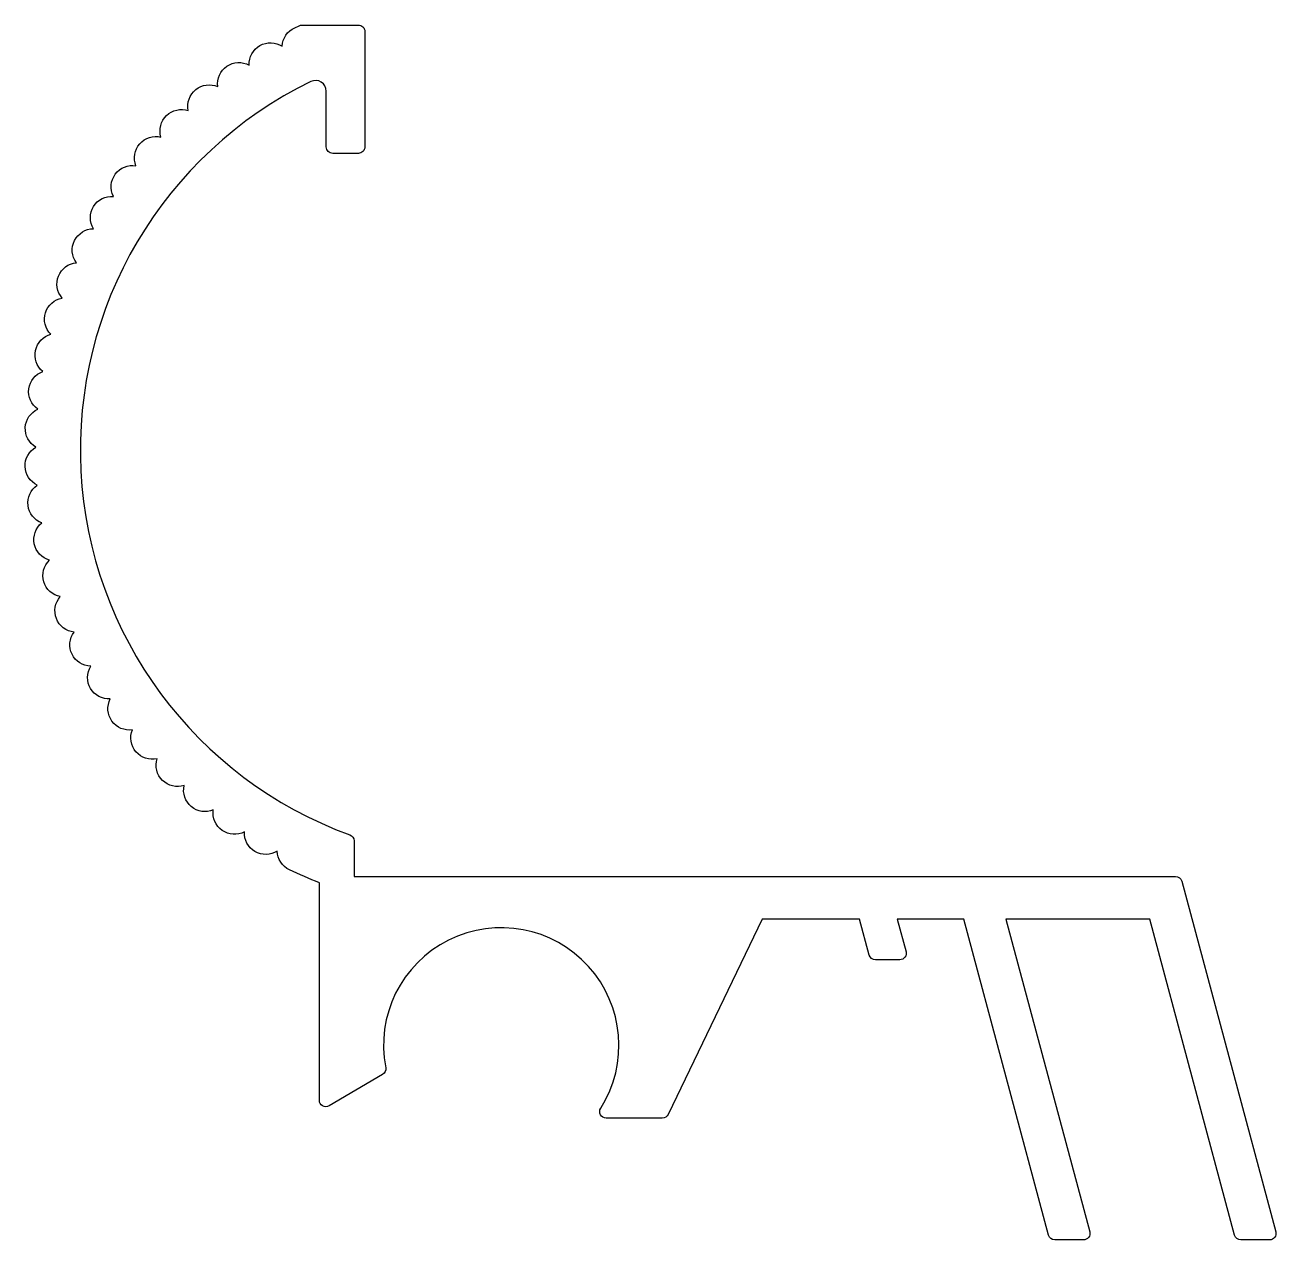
# Model space of a CAD drawing. Extents: x 130.2 to 188.7, y 182.4 to 239.2.
import ezdxf

# ---------------------------------------------------------------- set-up
doc = ezdxf.new("R2010")
doc.units = 0
doc.header["$LTSCALE"] = 15
doc.layers.get('0').update_dxf_attribs({"linetype": 'CONTINUOUS'})

msp = doc.modelspace()

# ---------------------------------------------------------------- linework, layer by layer
at = {"ltscale": 0.05}
msp.add_lwpolyline([(146.124, 233.482, -0.414214), (145.824, 233.182), (144.624, 233.182, -0.414214), (144.324, 233.482), (144.324, 236.089, 0.553931), (143.606, 236.539, 0.662223), (145.427, 201.321, -0.315238), (145.624, 201.039), (145.624, 199.382), (184.014, 199.382, -0.339454), (184.303, 199.16), (188.698, 182.76, -0.493145), (188.408, 182.382), (187.062, 182.382, -0.339454), (186.772, 182.605), (182.813, 197.382), (176.083, 197.382), (180.001, 182.76, -0.493145), (179.712, 182.382), (178.366, 182.382, -0.339454), (178.076, 182.605), (174.116, 197.382), (171.011, 197.382), (171.418, 195.86, -0.493145), (171.129, 195.482), (169.99, 195.482, -0.339454), (169.7, 195.705), (169.251, 197.382), (164.701, 197.382), (160.295, 188.256, -0.291473), (160.023, 188.082), (157.401, 188.082, -0.590862), (157.147, 188.543, 1.472507), (147.099, 190.436, -0.317849), (146.957, 190.12), (144.451, 188.648, -0.57989), (143.999, 188.907), (143.999, 199.082, -0.017473), (142.606, 199.689, -0.282837), (142.03, 200.565, -0.609673), (140.496, 201.463, -0.609673), (139.043, 202.487, -0.609673), (137.68, 203.628, -0.609673), (136.417, 204.88, -0.609673), (135.264, 206.233, -0.609673), (134.228, 207.678, -0.609673), (133.316, 209.204, -0.609673), (132.536, 210.801, -0.609673), (131.891, 212.458, -0.609673), (131.388, 214.164, -0.609673), (131.029, 215.905, -0.609673), (130.817, 217.67, -0.609673), (130.753, 219.447, -0.609673), (130.839, 221.222, -0.609673), (131.073, 222.985, -0.609673), (131.453, 224.722, -0.609673), (131.977, 226.42, -0.609673), (132.642, 228.069, -0.609673), (133.442, 229.657, -0.609673), (134.372, 231.172, -0.609673), (135.426, 232.604, -0.609673), (136.596, 233.942, -0.609673), (137.874, 235.178, -0.609673), (139.251, 236.303, -0.609673), (140.717, 237.309, -0.609673), (142.262, 238.188, -0.282837), (142.848, 239.057, -0.003488), (143.124, 239.182), (145.824, 239.182, -0.414214), (146.124, 238.882)], format="xyb", close=True, dxfattribs=at)

doc.saveas('drawing.dxf')
